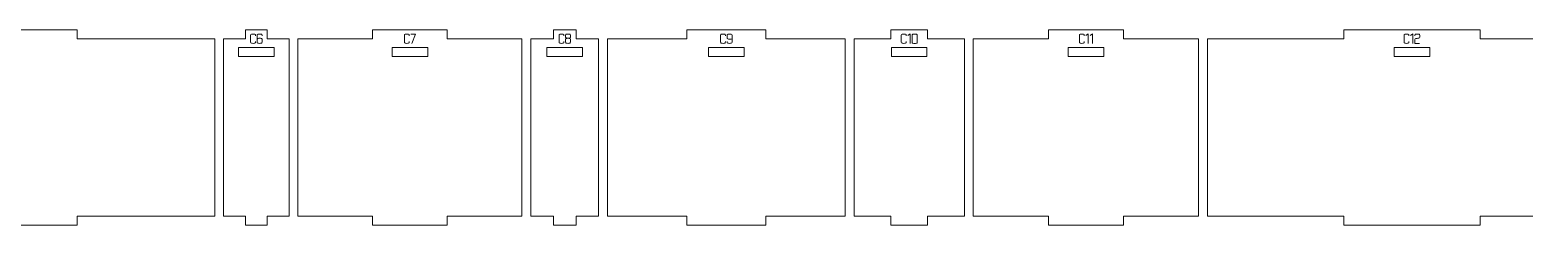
# Model space of a CAD drawing. Header units: centimetres. Extents: x -250 to 250, y -508 to 508.
# Drawn here: x -220.8 to -170.3, y 202.3 to 208.9 of the extents above; entities that cross this region are included whole.
import ezdxf

# ---------------------------------------------------------------- set-up
doc = ezdxf.new("R2010")
doc.units = ezdxf.units.CM
doc.header["$MEASUREMENT"] = 0
doc.layers.add('Capa 1', color=7, linetype='Continuous')

msp = doc.modelspace()

# ---------------------------------------------------------------- linework, layer by layer
at = {"layer": 'Capa 1', "color": 240, "lineweight": 9}
for points, knots in [([(-228.45849, 208.56), (-228.45849, 208.56), (-228.45849, 202.56), (-228.45849, 202.56), (-228.45849, 202.56), (-223.81414, 202.56), (-223.81414, 202.56), (-223.81414, 202.56), (-223.81414, 202.26), (-223.81414, 202.26), (-223.81414, 202.26), (-219.16979, 202.26), (-219.16979, 202.26), (-219.16979, 202.26), (-219.16979, 202.56), (-219.16979, 202.56), (-219.16979, 202.56), (-214.52545, 202.56), (-214.52545, 202.56), (-214.52545, 202.56), (-214.52545, 208.56), (-214.52545, 208.56), (-214.52545, 208.56), (-219.16979, 208.56), (-219.16979, 208.56), (-219.16979, 208.56), (-219.16979, 208.86), (-219.16979, 208.86), (-219.16979, 208.86), (-223.81414, 208.86), (-223.81414, 208.86), (-223.81414, 208.86), (-223.81414, 208.56), (-223.81414, 208.56), (-223.81414, 208.56), (-228.45849, 208.56), (-228.45849, 208.56)], [0, 0, 0, 0, 0.08333333, 0.08333333, 0.08333333, 0.16666667, 0.16666667, 0.16666667, 0.25, 0.25, 0.25, 0.33333333, 0.33333333, 0.33333333, 0.41666667, 0.41666667, 0.41666667, 0.5, 0.5, 0.5, 0.58333333, 0.58333333, 0.58333333, 0.66666667, 0.66666667, 0.66666667, 0.75, 0.75, 0.75, 0.83333333, 0.83333333, 0.83333333, 0.91666667, 0.91666667, 0.91666667, 1, 1, 1, 1]), ([(-214.22545, 208.56), (-214.22545, 208.56), (-214.22545, 202.56), (-214.22545, 202.56), (-214.22545, 202.56), (-213.4896, 202.56), (-213.4896, 202.56), (-213.4896, 202.56), (-213.4896, 202.26), (-213.4896, 202.26), (-213.4896, 202.26), (-212.75375, 202.26), (-212.75375, 202.26), (-212.75375, 202.26), (-212.75375, 202.56), (-212.75375, 202.56), (-212.75375, 202.56), (-212.0179, 202.56), (-212.0179, 202.56), (-212.0179, 202.56), (-212.0179, 208.56), (-212.0179, 208.56), (-212.0179, 208.56), (-212.75375, 208.56), (-212.75375, 208.56), (-212.75375, 208.56), (-212.75375, 208.86), (-212.75375, 208.86), (-212.75375, 208.86), (-213.4896, 208.86), (-213.4896, 208.86), (-213.4896, 208.86), (-213.4896, 208.56), (-213.4896, 208.56), (-213.4896, 208.56), (-214.22545, 208.56), (-214.22545, 208.56)], [0, 0, 0, 0, 0.08333333, 0.08333333, 0.08333333, 0.16666667, 0.16666667, 0.16666667, 0.25, 0.25, 0.25, 0.33333333, 0.33333333, 0.33333333, 0.41666667, 0.41666667, 0.41666667, 0.5, 0.5, 0.5, 0.58333333, 0.58333333, 0.58333333, 0.66666667, 0.66666667, 0.66666667, 0.75, 0.75, 0.75, 0.83333333, 0.83333333, 0.83333333, 0.91666667, 0.91666667, 0.91666667, 1, 1, 1, 1]), ([(-211.7179, 208.56), (-211.7179, 208.56), (-211.7179, 202.56), (-211.7179, 202.56), (-211.7179, 202.56), (-209.19728, 202.56), (-209.19728, 202.56), (-209.19728, 202.56), (-209.19728, 202.26), (-209.19728, 202.26), (-209.19728, 202.26), (-206.67666, 202.26), (-206.67666, 202.26), (-206.67666, 202.26), (-206.67666, 202.56), (-206.67666, 202.56), (-206.67666, 202.56), (-204.15604, 202.56), (-204.15604, 202.56), (-204.15604, 202.56), (-204.15604, 208.56), (-204.15604, 208.56), (-204.15604, 208.56), (-206.67666, 208.56), (-206.67666, 208.56), (-206.67666, 208.56), (-206.67666, 208.86), (-206.67666, 208.86), (-206.67666, 208.86), (-209.19728, 208.86), (-209.19728, 208.86), (-209.19728, 208.86), (-209.19728, 208.56), (-209.19728, 208.56), (-209.19728, 208.56), (-211.7179, 208.56), (-211.7179, 208.56)], [0, 0, 0, 0, 0.08333333, 0.08333333, 0.08333333, 0.16666667, 0.16666667, 0.16666667, 0.25, 0.25, 0.25, 0.33333333, 0.33333333, 0.33333333, 0.41666667, 0.41666667, 0.41666667, 0.5, 0.5, 0.5, 0.58333333, 0.58333333, 0.58333333, 0.66666667, 0.66666667, 0.66666667, 0.75, 0.75, 0.75, 0.83333333, 0.83333333, 0.83333333, 0.91666667, 0.91666667, 0.91666667, 1, 1, 1, 1]), ([(-203.85604, 208.56), (-203.85604, 208.56), (-203.85604, 202.56), (-203.85604, 202.56), (-203.85604, 202.56), (-203.09389, 202.56), (-203.09389, 202.56), (-203.09389, 202.56), (-203.09389, 202.26), (-203.09389, 202.26), (-203.09389, 202.26), (-202.33175, 202.26), (-202.33175, 202.26), (-202.33175, 202.26), (-202.33175, 202.56), (-202.33175, 202.56), (-202.33175, 202.56), (-201.5696, 202.56), (-201.5696, 202.56), (-201.5696, 202.56), (-201.5696, 208.56), (-201.5696, 208.56), (-201.5696, 208.56), (-202.33175, 208.56), (-202.33175, 208.56), (-202.33175, 208.56), (-202.33175, 208.86), (-202.33175, 208.86), (-202.33175, 208.86), (-203.09389, 208.86), (-203.09389, 208.86), (-203.09389, 208.86), (-203.09389, 208.56), (-203.09389, 208.56), (-203.09389, 208.56), (-203.85604, 208.56), (-203.85604, 208.56)], [0, 0, 0, 0, 0.08333333, 0.08333333, 0.08333333, 0.16666667, 0.16666667, 0.16666667, 0.25, 0.25, 0.25, 0.33333333, 0.33333333, 0.33333333, 0.41666667, 0.41666667, 0.41666667, 0.5, 0.5, 0.5, 0.58333333, 0.58333333, 0.58333333, 0.66666667, 0.66666667, 0.66666667, 0.75, 0.75, 0.75, 0.83333333, 0.83333333, 0.83333333, 0.91666667, 0.91666667, 0.91666667, 1, 1, 1, 1]), ([(-201.2696, 208.56), (-201.2696, 208.56), (-201.2696, 202.56), (-201.2696, 202.56), (-201.2696, 202.56), (-198.59678, 202.56), (-198.59678, 202.56), (-198.59678, 202.56), (-198.59678, 202.26), (-198.59678, 202.26), (-198.59678, 202.26), (-195.92396, 202.26), (-195.92396, 202.26), (-195.92396, 202.26), (-195.92396, 202.56), (-195.92396, 202.56), (-195.92396, 202.56), (-193.25114, 202.56), (-193.25114, 202.56), (-193.25114, 202.56), (-193.25114, 208.56), (-193.25114, 208.56), (-193.25114, 208.56), (-195.92396, 208.56), (-195.92396, 208.56), (-195.92396, 208.56), (-195.92396, 208.86), (-195.92396, 208.86), (-195.92396, 208.86), (-198.59678, 208.86), (-198.59678, 208.86), (-198.59678, 208.86), (-198.59678, 208.56), (-198.59678, 208.56), (-198.59678, 208.56), (-201.2696, 208.56), (-201.2696, 208.56)], [0, 0, 0, 0, 0.08333333, 0.08333333, 0.08333333, 0.16666667, 0.16666667, 0.16666667, 0.25, 0.25, 0.25, 0.33333333, 0.33333333, 0.33333333, 0.41666667, 0.41666667, 0.41666667, 0.5, 0.5, 0.5, 0.58333333, 0.58333333, 0.58333333, 0.66666667, 0.66666667, 0.66666667, 0.75, 0.75, 0.75, 0.83333333, 0.83333333, 0.83333333, 0.91666667, 0.91666667, 0.91666667, 1, 1, 1, 1]), ([(-192.95114, 208.56), (-192.95114, 208.56), (-192.95114, 202.56), (-192.95114, 202.56), (-192.95114, 202.56), (-191.70906, 202.56), (-191.70906, 202.56), (-191.70906, 202.56), (-191.70906, 202.26), (-191.70906, 202.26), (-191.70906, 202.26), (-190.46697, 202.26), (-190.46697, 202.26), (-190.46697, 202.26), (-190.46697, 202.56), (-190.46697, 202.56), (-190.46697, 202.56), (-189.22489, 202.56), (-189.22489, 202.56), (-189.22489, 202.56), (-189.22489, 208.56), (-189.22489, 208.56), (-189.22489, 208.56), (-190.46697, 208.56), (-190.46697, 208.56), (-190.46697, 208.56), (-190.46697, 208.86), (-190.46697, 208.86), (-190.46697, 208.86), (-191.70906, 208.86), (-191.70906, 208.86), (-191.70906, 208.86), (-191.70906, 208.56), (-191.70906, 208.56), (-191.70906, 208.56), (-192.95114, 208.56), (-192.95114, 208.56)], [0, 0, 0, 0, 0.08333333, 0.08333333, 0.08333333, 0.16666667, 0.16666667, 0.16666667, 0.25, 0.25, 0.25, 0.33333333, 0.33333333, 0.33333333, 0.41666667, 0.41666667, 0.41666667, 0.5, 0.5, 0.5, 0.58333333, 0.58333333, 0.58333333, 0.66666667, 0.66666667, 0.66666667, 0.75, 0.75, 0.75, 0.83333333, 0.83333333, 0.83333333, 0.91666667, 0.91666667, 0.91666667, 1, 1, 1, 1]), ([(-188.92489, 208.56), (-188.92489, 208.56), (-188.92489, 202.56), (-188.92489, 202.56), (-188.92489, 202.56), (-186.39102, 202.56), (-186.39102, 202.56), (-186.39102, 202.56), (-186.39102, 202.26), (-186.39102, 202.26), (-186.39102, 202.26), (-183.85715, 202.26), (-183.85715, 202.26), (-183.85715, 202.26), (-183.85715, 202.56), (-183.85715, 202.56), (-183.85715, 202.56), (-181.32328, 202.56), (-181.32328, 202.56), (-181.32328, 202.56), (-181.32328, 208.56), (-181.32328, 208.56), (-181.32328, 208.56), (-183.85715, 208.56), (-183.85715, 208.56), (-183.85715, 208.56), (-183.85715, 208.86), (-183.85715, 208.86), (-183.85715, 208.86), (-186.39102, 208.86), (-186.39102, 208.86), (-186.39102, 208.86), (-186.39102, 208.56), (-186.39102, 208.56), (-186.39102, 208.56), (-188.92489, 208.56), (-188.92489, 208.56)], [0, 0, 0, 0, 0.08333333, 0.08333333, 0.08333333, 0.16666667, 0.16666667, 0.16666667, 0.25, 0.25, 0.25, 0.33333333, 0.33333333, 0.33333333, 0.41666667, 0.41666667, 0.41666667, 0.5, 0.5, 0.5, 0.58333333, 0.58333333, 0.58333333, 0.66666667, 0.66666667, 0.66666667, 0.75, 0.75, 0.75, 0.83333333, 0.83333333, 0.83333333, 0.91666667, 0.91666667, 0.91666667, 1, 1, 1, 1]), ([(-181.02328, 208.56), (-181.02328, 208.56), (-181.02328, 202.56), (-181.02328, 202.56), (-181.02328, 202.56), (-176.42182, 202.56), (-176.42182, 202.56), (-176.42182, 202.56), (-176.42182, 202.26), (-176.42182, 202.26), (-176.42182, 202.26), (-171.82036, 202.26), (-171.82036, 202.26), (-171.82036, 202.26), (-171.82036, 202.56), (-171.82036, 202.56), (-171.82036, 202.56), (-167.21891, 202.56), (-167.21891, 202.56), (-167.21891, 202.56), (-167.21891, 208.56), (-167.21891, 208.56), (-167.21891, 208.56), (-171.82036, 208.56), (-171.82036, 208.56), (-171.82036, 208.56), (-171.82036, 208.86), (-171.82036, 208.86), (-171.82036, 208.86), (-176.42182, 208.86), (-176.42182, 208.86), (-176.42182, 208.86), (-176.42182, 208.56), (-176.42182, 208.56), (-176.42182, 208.56), (-181.02328, 208.56), (-181.02328, 208.56)], [0, 0, 0, 0, 0.08333333, 0.08333333, 0.08333333, 0.16666667, 0.16666667, 0.16666667, 0.25, 0.25, 0.25, 0.33333333, 0.33333333, 0.33333333, 0.41666667, 0.41666667, 0.41666667, 0.5, 0.5, 0.5, 0.58333333, 0.58333333, 0.58333333, 0.66666667, 0.66666667, 0.66666667, 0.75, 0.75, 0.75, 0.83333333, 0.83333333, 0.83333333, 0.91666667, 0.91666667, 0.91666667, 1, 1, 1, 1]), ([(-213.72167, 208.26001), (-213.72167, 208.26001), (-212.52167, 208.26001), (-212.52167, 208.26001), (-212.52167, 208.26001), (-212.52167, 207.96001), (-212.52167, 207.96001), (-212.52167, 207.96001), (-213.72167, 207.96001), (-213.72167, 207.96001), (-213.72167, 207.96001), (-213.72167, 208.26001), (-213.72167, 208.26001)], [0, 0, 0, 0, 0.25, 0.25, 0.25, 0.5, 0.5, 0.5, 0.75, 0.75, 0.75, 1, 1, 1, 1]), ([(-208.53697, 208.26001), (-208.53697, 208.26001), (-207.33697, 208.26001), (-207.33697, 208.26001), (-207.33697, 208.26001), (-207.33697, 207.96001), (-207.33697, 207.96001), (-207.33697, 207.96001), (-208.53697, 207.96001), (-208.53697, 207.96001), (-208.53697, 207.96001), (-208.53697, 208.26001), (-208.53697, 208.26001)], [0, 0, 0, 0, 0.25, 0.25, 0.25, 0.5, 0.5, 0.5, 0.75, 0.75, 0.75, 1, 1, 1, 1]), ([(-203.31282, 208.26001), (-203.31282, 208.26001), (-202.11282, 208.26001), (-202.11282, 208.26001), (-202.11282, 208.26001), (-202.11282, 207.96001), (-202.11282, 207.96001), (-202.11282, 207.96001), (-203.31282, 207.96001), (-203.31282, 207.96001), (-203.31282, 207.96001), (-203.31282, 208.26001), (-203.31282, 208.26001)], [0, 0, 0, 0, 0.25, 0.25, 0.25, 0.5, 0.5, 0.5, 0.75, 0.75, 0.75, 1, 1, 1, 1]), ([(-197.86037, 208.26001), (-197.86037, 208.26001), (-196.66037, 208.26001), (-196.66037, 208.26001), (-196.66037, 208.26001), (-196.66037, 207.96001), (-196.66037, 207.96001), (-196.66037, 207.96001), (-197.86037, 207.96001), (-197.86037, 207.96001), (-197.86037, 207.96001), (-197.86037, 208.26001), (-197.86037, 208.26001)], [0, 0, 0, 0, 0.25, 0.25, 0.25, 0.5, 0.5, 0.5, 0.75, 0.75, 0.75, 1, 1, 1, 1]), ([(-191.68801, 208.26001), (-191.68801, 208.26001), (-190.48801, 208.26001), (-190.48801, 208.26001), (-190.48801, 208.26001), (-190.48801, 207.96001), (-190.48801, 207.96001), (-190.48801, 207.96001), (-191.68801, 207.96001), (-191.68801, 207.96001), (-191.68801, 207.96001), (-191.68801, 208.26001), (-191.68801, 208.26001)], [0, 0, 0, 0, 0.25, 0.25, 0.25, 0.5, 0.5, 0.5, 0.75, 0.75, 0.75, 1, 1, 1, 1]), ([(-185.72408, 208.26001), (-185.72408, 208.26001), (-184.52408, 208.26001), (-184.52408, 208.26001), (-184.52408, 208.26001), (-184.52408, 207.96001), (-184.52408, 207.96001), (-184.52408, 207.96001), (-185.72408, 207.96001), (-185.72408, 207.96001), (-185.72408, 207.96001), (-185.72408, 208.26001), (-185.72408, 208.26001)], [0, 0, 0, 0, 0.25, 0.25, 0.25, 0.5, 0.5, 0.5, 0.75, 0.75, 0.75, 1, 1, 1, 1]), ([(-174.72109, 208.26001), (-174.72109, 208.26001), (-173.52109, 208.26001), (-173.52109, 208.26001), (-173.52109, 208.26001), (-173.52109, 207.96001), (-173.52109, 207.96001), (-173.52109, 207.96001), (-174.72109, 207.96001), (-174.72109, 207.96001), (-174.72109, 207.96001), (-174.72109, 208.26001), (-174.72109, 208.26001)], [0, 0, 0, 0, 0.25, 0.25, 0.25, 0.5, 0.5, 0.5, 0.75, 0.75, 0.75, 1, 1, 1, 1])]:
    msp.add_open_spline(points, degree=3, knots=knots, dxfattribs=at)
at = {"layer": 'Capa 1', "color": 114, "lineweight": 9}
for points, knots in [([(-213.14896, 208.46058), (-213.14896, 208.46058), (-213.14896, 208.43811), (-213.14896, 208.43811), (-213.14896, 208.42833), (-213.15691, 208.41992), (-213.17281, 208.41289), (-213.1881, 208.40616), (-213.20766, 208.4028), (-213.23151, 208.4028), (-213.25536, 208.4028), (-213.27508, 208.40616), (-213.29067, 208.41289), (-213.30626, 208.41962), (-213.31406, 208.42802), (-213.31406, 208.43811), (-213.31406, 208.43811), (-213.31406, 208.68393), (-213.31406, 208.68393), (-213.31406, 208.69371), (-213.30626, 208.70197), (-213.29067, 208.70869), (-213.27447, 208.71572), (-213.25475, 208.71924), (-213.23151, 208.71924), (-213.20858, 208.71924), (-213.18901, 208.71572), (-213.17281, 208.70869), (-213.15691, 208.70166), (-213.14896, 208.69341), (-213.14896, 208.68393), (-213.14896, 208.68393), (-213.14896, 208.66146), (-213.14896, 208.66146), (-213.14896, 208.66146), (-213.14896, 208.68393), (-213.14896, 208.68393), (-213.14896, 208.69341), (-213.15691, 208.70166), (-213.17281, 208.70869), (-213.18901, 208.71572), (-213.20858, 208.71924), (-213.23151, 208.71924), (-213.25475, 208.71924), (-213.27447, 208.71572), (-213.29067, 208.70869), (-213.30626, 208.70197), (-213.31406, 208.69371), (-213.31406, 208.68393), (-213.31406, 208.68393), (-213.31406, 208.43811), (-213.31406, 208.43811), (-213.31406, 208.42802), (-213.30626, 208.41962), (-213.29067, 208.41289), (-213.27508, 208.40616), (-213.25536, 208.4028), (-213.23151, 208.4028), (-213.20766, 208.4028), (-213.1881, 208.40616), (-213.17281, 208.41289), (-213.15691, 208.41992), (-213.14896, 208.42833), (-213.14896, 208.43811), (-213.14896, 208.43811), (-213.14896, 208.46058), (-213.14896, 208.46058)], [0, 0, 0, 0, 0.04545455, 0.04545455, 0.04545455, 0.09090909, 0.09090909, 0.09090909, 0.13636364, 0.13636364, 0.13636364, 0.18181818, 0.18181818, 0.18181818, 0.22727273, 0.22727273, 0.22727273, 0.27272727, 0.27272727, 0.27272727, 0.31818182, 0.31818182, 0.31818182, 0.36363636, 0.36363636, 0.36363636, 0.40909091, 0.40909091, 0.40909091, 0.45454545, 0.45454545, 0.45454545, 0.5, 0.5, 0.5, 0.54545455, 0.54545455, 0.54545455, 0.59090909, 0.59090909, 0.59090909, 0.63636364, 0.63636364, 0.63636364, 0.68181818, 0.68181818, 0.68181818, 0.72727273, 0.72727273, 0.72727273, 0.77272727, 0.77272727, 0.77272727, 0.81818182, 0.81818182, 0.81818182, 0.86363636, 0.86363636, 0.86363636, 0.90909091, 0.90909091, 0.90909091, 0.95454545, 0.95454545, 0.95454545, 1, 1, 1, 1]), ([(-213.01184, 208.4028), (-213.03538, 208.4028), (-213.05503, 208.40624), (-213.07077, 208.41312), (-213.08652, 208.42), (-213.09439, 208.42833), (-213.09439, 208.43811), (-213.09439, 208.43811), (-213.09439, 208.54497), (-213.09439, 208.54497), (-213.09439, 208.54497), (-213.09439, 208.68393), (-213.09439, 208.68393), (-213.09439, 208.69371), (-213.08652, 208.70204), (-213.07077, 208.70892), (-213.05503, 208.7158), (-213.03538, 208.71924), (-213.01184, 208.71924), (-212.9883, 208.71924), (-212.96865, 208.7158), (-212.95291, 208.70892), (-212.93716, 208.70204), (-212.92929, 208.69371), (-212.92929, 208.68393), (-212.92929, 208.68393), (-212.92929, 208.65825), (-212.92929, 208.65825), (-212.92929, 208.65825), (-212.92929, 208.68393), (-212.92929, 208.68393), (-212.92929, 208.69371), (-212.93716, 208.70204), (-212.95291, 208.70892), (-212.96865, 208.7158), (-212.9883, 208.71924), (-213.01184, 208.71924), (-213.03538, 208.71924), (-213.05503, 208.7158), (-213.07077, 208.70892), (-213.08652, 208.70204), (-213.09439, 208.69371), (-213.09439, 208.68393), (-213.09439, 208.68393), (-213.09439, 208.54497), (-213.09439, 208.54497), (-213.09439, 208.55414), (-213.08484, 208.56232), (-213.06573, 208.5695), (-213.04662, 208.57669), (-213.02866, 208.58028), (-213.01184, 208.58028), (-212.9883, 208.58028), (-212.96865, 208.57684), (-212.95291, 208.56996), (-212.93716, 208.56308), (-212.92929, 208.55475), (-212.92929, 208.54497), (-212.92929, 208.54497), (-212.92929, 208.43811), (-212.92929, 208.43811), (-212.92929, 208.42833), (-212.93716, 208.42), (-212.95291, 208.41312), (-212.96865, 208.40624), (-212.9883, 208.4028), (-213.01184, 208.4028)], [0, 0, 0, 0, 0.04545455, 0.04545455, 0.04545455, 0.09090909, 0.09090909, 0.09090909, 0.13636364, 0.13636364, 0.13636364, 0.18181818, 0.18181818, 0.18181818, 0.22727273, 0.22727273, 0.22727273, 0.27272727, 0.27272727, 0.27272727, 0.31818182, 0.31818182, 0.31818182, 0.36363636, 0.36363636, 0.36363636, 0.40909091, 0.40909091, 0.40909091, 0.45454545, 0.45454545, 0.45454545, 0.5, 0.5, 0.5, 0.54545455, 0.54545455, 0.54545455, 0.59090909, 0.59090909, 0.59090909, 0.63636364, 0.63636364, 0.63636364, 0.68181818, 0.68181818, 0.68181818, 0.72727273, 0.72727273, 0.72727273, 0.77272727, 0.77272727, 0.77272727, 0.81818182, 0.81818182, 0.81818182, 0.86363636, 0.86363636, 0.86363636, 0.90909091, 0.90909091, 0.90909091, 0.95454545, 0.95454545, 0.95454545, 1, 1, 1, 1]), ([(-213.09439, 208.43811), (-213.09439, 208.42833), (-213.08652, 208.42), (-213.07077, 208.41312), (-213.05503, 208.40624), (-213.03538, 208.4028), (-213.01184, 208.4028), (-212.9883, 208.4028), (-212.96865, 208.40624), (-212.95291, 208.41312), (-212.93716, 208.42), (-212.92929, 208.42833), (-212.92929, 208.43811), (-212.92929, 208.43811), (-212.92929, 208.54497), (-212.92929, 208.54497), (-212.92929, 208.55475), (-212.93716, 208.56308), (-212.95291, 208.56996), (-212.96865, 208.57684), (-212.9883, 208.58028), (-213.01184, 208.58028), (-213.02866, 208.58028), (-213.04662, 208.57669), (-213.06573, 208.5695), (-213.08484, 208.56232), (-213.09439, 208.55414), (-213.09439, 208.54497), (-213.09439, 208.54497), (-213.09439, 208.43811), (-213.09439, 208.43811)], [0, 0, 0, 0, 0.1, 0.1, 0.1, 0.2, 0.2, 0.2, 0.3, 0.3, 0.3, 0.4, 0.4, 0.4, 0.5, 0.5, 0.5, 0.6, 0.6, 0.6, 0.7, 0.7, 0.7, 0.8, 0.8, 0.8, 0.9, 0.9, 0.9, 1, 1, 1, 1]), ([(-207.96151, 208.46058), (-207.96151, 208.46058), (-207.96151, 208.43811), (-207.96151, 208.43811), (-207.96151, 208.42833), (-207.96946, 208.41992), (-207.98536, 208.41289), (-208.00065, 208.40616), (-208.02021, 208.4028), (-208.04406, 208.4028), (-208.06791, 208.4028), (-208.08763, 208.40616), (-208.10322, 208.41289), (-208.11881, 208.41962), (-208.12661, 208.42802), (-208.12661, 208.43811), (-208.12661, 208.43811), (-208.12661, 208.68393), (-208.12661, 208.68393), (-208.12661, 208.69371), (-208.11881, 208.70197), (-208.10322, 208.70869), (-208.08702, 208.71572), (-208.0673, 208.71924), (-208.04406, 208.71924), (-208.02113, 208.71924), (-208.00156, 208.71572), (-207.98536, 208.70869), (-207.96946, 208.70166), (-207.96151, 208.69341), (-207.96151, 208.68393), (-207.96151, 208.68393), (-207.96151, 208.66146), (-207.96151, 208.66146), (-207.96151, 208.66146), (-207.96151, 208.68393), (-207.96151, 208.68393), (-207.96151, 208.69341), (-207.96946, 208.70166), (-207.98536, 208.70869), (-208.00156, 208.71572), (-208.02113, 208.71924), (-208.04406, 208.71924), (-208.0673, 208.71924), (-208.08702, 208.71572), (-208.10322, 208.70869), (-208.11881, 208.70197), (-208.12661, 208.69371), (-208.12661, 208.68393), (-208.12661, 208.68393), (-208.12661, 208.43811), (-208.12661, 208.43811), (-208.12661, 208.42802), (-208.11881, 208.41962), (-208.10322, 208.41289), (-208.08763, 208.40616), (-208.06791, 208.4028), (-208.04406, 208.4028), (-208.02021, 208.4028), (-208.00065, 208.40616), (-207.98536, 208.41289), (-207.96946, 208.41992), (-207.96151, 208.42833), (-207.96151, 208.43811), (-207.96151, 208.43811), (-207.96151, 208.46058), (-207.96151, 208.46058)], [0, 0, 0, 0, 0.04545455, 0.04545455, 0.04545455, 0.09090909, 0.09090909, 0.09090909, 0.13636364, 0.13636364, 0.13636364, 0.18181818, 0.18181818, 0.18181818, 0.22727273, 0.22727273, 0.22727273, 0.27272727, 0.27272727, 0.27272727, 0.31818182, 0.31818182, 0.31818182, 0.36363636, 0.36363636, 0.36363636, 0.40909091, 0.40909091, 0.40909091, 0.45454545, 0.45454545, 0.45454545, 0.5, 0.5, 0.5, 0.54545455, 0.54545455, 0.54545455, 0.59090909, 0.59090909, 0.59090909, 0.63636364, 0.63636364, 0.63636364, 0.68181818, 0.68181818, 0.68181818, 0.72727273, 0.72727273, 0.72727273, 0.77272727, 0.77272727, 0.77272727, 0.81818182, 0.81818182, 0.81818182, 0.86363636, 0.86363636, 0.86363636, 0.90909091, 0.90909091, 0.90909091, 0.95454545, 0.95454545, 0.95454545, 1, 1, 1, 1]), ([(-207.86842, 208.4028), (-207.86842, 208.4028), (-207.74734, 208.71924), (-207.74734, 208.71924), (-207.74734, 208.71924), (-207.90694, 208.71924), (-207.90694, 208.71924), (-207.90694, 208.71924), (-207.74734, 208.71924), (-207.74734, 208.71924), (-207.74734, 208.71924), (-207.86842, 208.4028), (-207.86842, 208.4028)], [0, 0, 0, 0, 0.25, 0.25, 0.25, 0.5, 0.5, 0.5, 0.75, 0.75, 0.75, 1, 1, 1, 1]), ([(-202.74011, 208.46058), (-202.74011, 208.46058), (-202.74011, 208.43811), (-202.74011, 208.43811), (-202.74011, 208.42833), (-202.74806, 208.41992), (-202.76396, 208.41289), (-202.77925, 208.40616), (-202.79881, 208.4028), (-202.82266, 208.4028), (-202.84651, 208.4028), (-202.86623, 208.40616), (-202.88182, 208.41289), (-202.89741, 208.41962), (-202.90521, 208.42802), (-202.90521, 208.43811), (-202.90521, 208.43811), (-202.90521, 208.68393), (-202.90521, 208.68393), (-202.90521, 208.69371), (-202.89741, 208.70197), (-202.88182, 208.70869), (-202.86562, 208.71572), (-202.8459, 208.71924), (-202.82266, 208.71924), (-202.79973, 208.71924), (-202.78016, 208.71572), (-202.76396, 208.70869), (-202.74806, 208.70166), (-202.74011, 208.69341), (-202.74011, 208.68393), (-202.74011, 208.68393), (-202.74011, 208.66146), (-202.74011, 208.66146), (-202.74011, 208.66146), (-202.74011, 208.68393), (-202.74011, 208.68393), (-202.74011, 208.69341), (-202.74806, 208.70166), (-202.76396, 208.70869), (-202.78016, 208.71572), (-202.79973, 208.71924), (-202.82266, 208.71924), (-202.8459, 208.71924), (-202.86562, 208.71572), (-202.88182, 208.70869), (-202.89741, 208.70197), (-202.90521, 208.69371), (-202.90521, 208.68393), (-202.90521, 208.68393), (-202.90521, 208.43811), (-202.90521, 208.43811), (-202.90521, 208.42802), (-202.89741, 208.41962), (-202.88182, 208.41289), (-202.86623, 208.40616), (-202.84651, 208.4028), (-202.82266, 208.4028), (-202.79881, 208.4028), (-202.77925, 208.40616), (-202.76396, 208.41289), (-202.74806, 208.41992), (-202.74011, 208.42833), (-202.74011, 208.43811), (-202.74011, 208.43811), (-202.74011, 208.46058), (-202.74011, 208.46058)], [0, 0, 0, 0, 0.04545455, 0.04545455, 0.04545455, 0.09090909, 0.09090909, 0.09090909, 0.13636364, 0.13636364, 0.13636364, 0.18181818, 0.18181818, 0.18181818, 0.22727273, 0.22727273, 0.22727273, 0.27272727, 0.27272727, 0.27272727, 0.31818182, 0.31818182, 0.31818182, 0.36363636, 0.36363636, 0.36363636, 0.40909091, 0.40909091, 0.40909091, 0.45454545, 0.45454545, 0.45454545, 0.5, 0.5, 0.5, 0.54545455, 0.54545455, 0.54545455, 0.59090909, 0.59090909, 0.59090909, 0.63636364, 0.63636364, 0.63636364, 0.68181818, 0.68181818, 0.68181818, 0.72727273, 0.72727273, 0.72727273, 0.77272727, 0.77272727, 0.77272727, 0.81818182, 0.81818182, 0.81818182, 0.86363636, 0.86363636, 0.86363636, 0.90909091, 0.90909091, 0.90909091, 0.95454545, 0.95454545, 0.95454545, 1, 1, 1, 1]), ([(-202.68554, 208.60963), (-202.68554, 208.60168), (-202.67988, 208.5945), (-202.66857, 208.58808), (-202.65726, 208.58166), (-202.6354, 208.57738), (-202.60299, 208.57524), (-202.57058, 208.57738), (-202.54872, 208.58166), (-202.53741, 208.58808), (-202.5261, 208.5945), (-202.52044, 208.60168), (-202.52044, 208.60963), (-202.52044, 208.60963), (-202.52044, 208.68393), (-202.52044, 208.68393), (-202.52044, 208.69371), (-202.52831, 208.70204), (-202.54406, 208.70892), (-202.5598, 208.7158), (-202.57945, 208.71924), (-202.60299, 208.71924), (-202.62653, 208.71924), (-202.64618, 208.7158), (-202.66192, 208.70892), (-202.67767, 208.70204), (-202.68554, 208.69371), (-202.68554, 208.68393), (-202.68554, 208.68393), (-202.68554, 208.60963), (-202.68554, 208.60963)], [0, 0, 0, 0, 0.1, 0.1, 0.1, 0.2, 0.2, 0.2, 0.3, 0.3, 0.3, 0.4, 0.4, 0.4, 0.5, 0.5, 0.5, 0.6, 0.6, 0.6, 0.7, 0.7, 0.7, 0.8, 0.8, 0.8, 0.9, 0.9, 0.9, 1, 1, 1, 1]), ([(-202.60299, 208.4028), (-202.62653, 208.4028), (-202.64618, 208.40624), (-202.66192, 208.41312), (-202.67767, 208.42), (-202.68554, 208.42833), (-202.68554, 208.43811), (-202.68554, 208.43811), (-202.68554, 208.5413), (-202.68554, 208.5413), (-202.68554, 208.54956), (-202.67988, 208.55674), (-202.66857, 208.56285), (-202.65726, 208.56897), (-202.6354, 208.5731), (-202.60299, 208.57524), (-202.6354, 208.57738), (-202.65726, 208.58166), (-202.66857, 208.58808), (-202.67988, 208.5945), (-202.68554, 208.60168), (-202.68554, 208.60963), (-202.68554, 208.60963), (-202.68554, 208.68393), (-202.68554, 208.68393), (-202.68554, 208.69371), (-202.67767, 208.70204), (-202.66192, 208.70892), (-202.64618, 208.7158), (-202.62653, 208.71924), (-202.60299, 208.71924), (-202.57945, 208.71924), (-202.5598, 208.7158), (-202.54406, 208.70892), (-202.52831, 208.70204), (-202.52044, 208.69371), (-202.52044, 208.68393), (-202.52044, 208.68393), (-202.52044, 208.60963), (-202.52044, 208.60963), (-202.52044, 208.60168), (-202.5261, 208.5945), (-202.53741, 208.58808), (-202.54872, 208.58166), (-202.57058, 208.57738), (-202.60299, 208.57524), (-202.57058, 208.5731), (-202.54872, 208.56897), (-202.53741, 208.56285), (-202.5261, 208.55674), (-202.52044, 208.54956), (-202.52044, 208.5413), (-202.52044, 208.5413), (-202.52044, 208.43811), (-202.52044, 208.43811), (-202.52044, 208.42833), (-202.52831, 208.42), (-202.54406, 208.41312), (-202.5598, 208.40624), (-202.57945, 208.4028), (-202.60299, 208.4028)], [0, 0, 0, 0, 0.05, 0.05, 0.05, 0.1, 0.1, 0.1, 0.15, 0.15, 0.15, 0.2, 0.2, 0.2, 0.25, 0.25, 0.25, 0.3, 0.3, 0.3, 0.35, 0.35, 0.35, 0.4, 0.4, 0.4, 0.45, 0.45, 0.45, 0.5, 0.5, 0.5, 0.55, 0.55, 0.55, 0.6, 0.6, 0.6, 0.65, 0.65, 0.65, 0.7, 0.7, 0.7, 0.75, 0.75, 0.75, 0.8, 0.8, 0.8, 0.85, 0.85, 0.85, 0.9, 0.9, 0.9, 0.95, 0.95, 0.95, 1, 1, 1, 1]), ([(-202.68554, 208.43811), (-202.68554, 208.42833), (-202.67767, 208.42), (-202.66192, 208.41312), (-202.64618, 208.40624), (-202.62653, 208.4028), (-202.60299, 208.4028), (-202.57945, 208.4028), (-202.5598, 208.40624), (-202.54406, 208.41312), (-202.52831, 208.42), (-202.52044, 208.42833), (-202.52044, 208.43811), (-202.52044, 208.43811), (-202.52044, 208.5413), (-202.52044, 208.5413), (-202.52044, 208.54956), (-202.5261, 208.55674), (-202.53741, 208.56285), (-202.54872, 208.56897), (-202.57058, 208.5731), (-202.60299, 208.57524), (-202.6354, 208.5731), (-202.65726, 208.56897), (-202.66857, 208.56285), (-202.67988, 208.55674), (-202.68554, 208.54956), (-202.68554, 208.5413), (-202.68554, 208.5413), (-202.68554, 208.43811), (-202.68554, 208.43811)], [0, 0, 0, 0, 0.1, 0.1, 0.1, 0.2, 0.2, 0.2, 0.3, 0.3, 0.3, 0.4, 0.4, 0.4, 0.5, 0.5, 0.5, 0.6, 0.6, 0.6, 0.7, 0.7, 0.7, 0.8, 0.8, 0.8, 0.9, 0.9, 0.9, 1, 1, 1, 1]), ([(-197.28766, 208.46058), (-197.28766, 208.46058), (-197.28766, 208.43811), (-197.28766, 208.43811), (-197.28766, 208.42833), (-197.29561, 208.41992), (-197.31151, 208.41289), (-197.3268, 208.40616), (-197.34636, 208.4028), (-197.37021, 208.4028), (-197.39406, 208.4028), (-197.41378, 208.40616), (-197.42937, 208.41289), (-197.44496, 208.41962), (-197.45276, 208.42802), (-197.45276, 208.43811), (-197.45276, 208.43811), (-197.45276, 208.68393), (-197.45276, 208.68393), (-197.45276, 208.69371), (-197.44496, 208.70197), (-197.42937, 208.70869), (-197.41317, 208.71572), (-197.39345, 208.71924), (-197.37021, 208.71924), (-197.34728, 208.71924), (-197.32771, 208.71572), (-197.31151, 208.70869), (-197.29561, 208.70166), (-197.28766, 208.69341), (-197.28766, 208.68393), (-197.28766, 208.68393), (-197.28766, 208.66146), (-197.28766, 208.66146), (-197.28766, 208.66146), (-197.28766, 208.68393), (-197.28766, 208.68393), (-197.28766, 208.69341), (-197.29561, 208.70166), (-197.31151, 208.70869), (-197.32771, 208.71572), (-197.34728, 208.71924), (-197.37021, 208.71924), (-197.39345, 208.71924), (-197.41317, 208.71572), (-197.42937, 208.70869), (-197.44496, 208.70197), (-197.45276, 208.69371), (-197.45276, 208.68393), (-197.45276, 208.68393), (-197.45276, 208.43811), (-197.45276, 208.43811), (-197.45276, 208.42802), (-197.44496, 208.41962), (-197.42937, 208.41289), (-197.41378, 208.40616), (-197.39406, 208.4028), (-197.37021, 208.4028), (-197.34636, 208.4028), (-197.3268, 208.40616), (-197.31151, 208.41289), (-197.29561, 208.41992), (-197.28766, 208.42833), (-197.28766, 208.43811), (-197.28766, 208.43811), (-197.28766, 208.46058), (-197.28766, 208.46058)], [0, 0, 0, 0, 0.04545455, 0.04545455, 0.04545455, 0.09090909, 0.09090909, 0.09090909, 0.13636364, 0.13636364, 0.13636364, 0.18181818, 0.18181818, 0.18181818, 0.22727273, 0.22727273, 0.22727273, 0.27272727, 0.27272727, 0.27272727, 0.31818182, 0.31818182, 0.31818182, 0.36363636, 0.36363636, 0.36363636, 0.40909091, 0.40909091, 0.40909091, 0.45454545, 0.45454545, 0.45454545, 0.5, 0.5, 0.5, 0.54545455, 0.54545455, 0.54545455, 0.59090909, 0.59090909, 0.59090909, 0.63636364, 0.63636364, 0.63636364, 0.68181818, 0.68181818, 0.68181818, 0.72727273, 0.72727273, 0.72727273, 0.77272727, 0.77272727, 0.77272727, 0.81818182, 0.81818182, 0.81818182, 0.86363636, 0.86363636, 0.86363636, 0.90909091, 0.90909091, 0.90909091, 0.95454545, 0.95454545, 0.95454545, 1, 1, 1, 1]), ([(-197.23309, 208.57661), (-197.23309, 208.56683), (-197.22522, 208.5585), (-197.20947, 208.55162), (-197.19373, 208.54474), (-197.17408, 208.5413), (-197.15054, 208.5413), (-197.1273, 208.54069), (-197.10774, 208.54352), (-197.09184, 208.54978), (-197.07594, 208.55605), (-197.06799, 208.565), (-197.06799, 208.57661), (-197.06799, 208.57661), (-197.06799, 208.68393), (-197.06799, 208.68393), (-197.06799, 208.69371), (-197.07586, 208.70204), (-197.09161, 208.70892), (-197.10735, 208.7158), (-197.127, 208.71924), (-197.15054, 208.71924), (-197.17408, 208.71924), (-197.19373, 208.7158), (-197.20947, 208.70892), (-197.22522, 208.70204), (-197.23309, 208.69371), (-197.23309, 208.68393), (-197.23309, 208.68393), (-197.23309, 208.57661), (-197.23309, 208.57661)], [0, 0, 0, 0, 0.1, 0.1, 0.1, 0.2, 0.2, 0.2, 0.3, 0.3, 0.3, 0.4, 0.4, 0.4, 0.5, 0.5, 0.5, 0.6, 0.6, 0.6, 0.7, 0.7, 0.7, 0.8, 0.8, 0.8, 0.9, 0.9, 0.9, 1, 1, 1, 1]), ([(-197.15054, 208.4028), (-197.17408, 208.4028), (-197.19373, 208.40624), (-197.20947, 208.41312), (-197.22522, 208.42), (-197.23309, 208.42833), (-197.23309, 208.43811), (-197.23309, 208.43811), (-197.23309, 208.46334), (-197.23309, 208.46334), (-197.23309, 208.46334), (-197.23309, 208.43811), (-197.23309, 208.43811), (-197.23309, 208.42833), (-197.22522, 208.42), (-197.20947, 208.41312), (-197.19373, 208.40624), (-197.17408, 208.4028), (-197.15054, 208.4028), (-197.127, 208.4028), (-197.10735, 208.40624), (-197.09161, 208.41312), (-197.07586, 208.42), (-197.06799, 208.42833), (-197.06799, 208.43811), (-197.06799, 208.43811), (-197.06799, 208.57661), (-197.06799, 208.57661), (-197.06799, 208.565), (-197.07594, 208.55605), (-197.09184, 208.54978), (-197.10774, 208.54352), (-197.1273, 208.54069), (-197.15054, 208.5413), (-197.17408, 208.5413), (-197.19373, 208.54474), (-197.20947, 208.55162), (-197.22522, 208.5585), (-197.23309, 208.56683), (-197.23309, 208.57661), (-197.23309, 208.57661), (-197.23309, 208.68393), (-197.23309, 208.68393), (-197.23309, 208.69371), (-197.22522, 208.70204), (-197.20947, 208.70892), (-197.19373, 208.7158), (-197.17408, 208.71924), (-197.15054, 208.71924), (-197.127, 208.71924), (-197.10735, 208.7158), (-197.09161, 208.70892), (-197.07586, 208.70204), (-197.06799, 208.69371), (-197.06799, 208.68393), (-197.06799, 208.68393), (-197.06799, 208.57661), (-197.06799, 208.57661), (-197.06799, 208.57661), (-197.06799, 208.43811), (-197.06799, 208.43811), (-197.06799, 208.42833), (-197.07586, 208.42), (-197.09161, 208.41312), (-197.10735, 208.40624), (-197.127, 208.4028), (-197.15054, 208.4028)], [0, 0, 0, 0, 0.04545455, 0.04545455, 0.04545455, 0.09090909, 0.09090909, 0.09090909, 0.13636364, 0.13636364, 0.13636364, 0.18181818, 0.18181818, 0.18181818, 0.22727273, 0.22727273, 0.22727273, 0.27272727, 0.27272727, 0.27272727, 0.31818182, 0.31818182, 0.31818182, 0.36363636, 0.36363636, 0.36363636, 0.40909091, 0.40909091, 0.40909091, 0.45454545, 0.45454545, 0.45454545, 0.5, 0.5, 0.5, 0.54545455, 0.54545455, 0.54545455, 0.59090909, 0.59090909, 0.59090909, 0.63636364, 0.63636364, 0.63636364, 0.68181818, 0.68181818, 0.68181818, 0.72727273, 0.72727273, 0.72727273, 0.77272727, 0.77272727, 0.77272727, 0.81818182, 0.81818182, 0.81818182, 0.86363636, 0.86363636, 0.86363636, 0.90909091, 0.90909091, 0.90909091, 0.95454545, 0.95454545, 0.95454545, 1, 1, 1, 1]), ([(-191.18868, 208.46058), (-191.18868, 208.46058), (-191.18868, 208.43811), (-191.18868, 208.43811), (-191.18868, 208.42833), (-191.19663, 208.41992), (-191.21253, 208.41289), (-191.22782, 208.40616), (-191.24738, 208.4028), (-191.27123, 208.4028), (-191.29508, 208.4028), (-191.3148, 208.40616), (-191.33039, 208.41289), (-191.34598, 208.41962), (-191.35378, 208.42802), (-191.35378, 208.43811), (-191.35378, 208.43811), (-191.35378, 208.68393), (-191.35378, 208.68393), (-191.35378, 208.69371), (-191.34598, 208.70197), (-191.33039, 208.70869), (-191.31419, 208.71572), (-191.29447, 208.71924), (-191.27123, 208.71924), (-191.2483, 208.71924), (-191.22873, 208.71572), (-191.21253, 208.70869), (-191.19663, 208.70166), (-191.18868, 208.69341), (-191.18868, 208.68393), (-191.18868, 208.68393), (-191.18868, 208.66146), (-191.18868, 208.66146), (-191.18868, 208.66146), (-191.18868, 208.68393), (-191.18868, 208.68393), (-191.18868, 208.69341), (-191.19663, 208.70166), (-191.21253, 208.70869), (-191.22873, 208.71572), (-191.2483, 208.71924), (-191.27123, 208.71924), (-191.29447, 208.71924), (-191.31419, 208.71572), (-191.33039, 208.70869), (-191.34598, 208.70197), (-191.35378, 208.69371), (-191.35378, 208.68393), (-191.35378, 208.68393), (-191.35378, 208.43811), (-191.35378, 208.43811), (-191.35378, 208.42802), (-191.34598, 208.41962), (-191.33039, 208.41289), (-191.3148, 208.40616), (-191.29508, 208.4028), (-191.27123, 208.4028), (-191.24738, 208.4028), (-191.22782, 208.40616), (-191.21253, 208.41289), (-191.19663, 208.41992), (-191.18868, 208.42833), (-191.18868, 208.43811), (-191.18868, 208.43811), (-191.18868, 208.46058), (-191.18868, 208.46058)], [0, 0, 0, 0, 0.04545455, 0.04545455, 0.04545455, 0.09090909, 0.09090909, 0.09090909, 0.13636364, 0.13636364, 0.13636364, 0.18181818, 0.18181818, 0.18181818, 0.22727273, 0.22727273, 0.22727273, 0.27272727, 0.27272727, 0.27272727, 0.31818182, 0.31818182, 0.31818182, 0.36363636, 0.36363636, 0.36363636, 0.40909091, 0.40909091, 0.40909091, 0.45454545, 0.45454545, 0.45454545, 0.5, 0.5, 0.5, 0.54545455, 0.54545455, 0.54545455, 0.59090909, 0.59090909, 0.59090909, 0.63636364, 0.63636364, 0.63636364, 0.68181818, 0.68181818, 0.68181818, 0.72727273, 0.72727273, 0.72727273, 0.77272727, 0.77272727, 0.77272727, 0.81818182, 0.81818182, 0.81818182, 0.86363636, 0.86363636, 0.86363636, 0.90909091, 0.90909091, 0.90909091, 0.95454545, 0.95454545, 0.95454545, 1, 1, 1, 1]), ([(-191.05798, 208.7197), (-191.05798, 208.7197), (-191.13411, 208.66696), (-191.13411, 208.66696), (-191.13411, 208.66696), (-191.05798, 208.7197), (-191.05798, 208.7197), (-191.05798, 208.7197), (-191.05798, 208.4028), (-191.05798, 208.4028), (-191.05798, 208.4028), (-191.05798, 208.7197), (-191.05798, 208.7197)], [0, 0, 0, 0, 0.25, 0.25, 0.25, 0.5, 0.5, 0.5, 0.75, 0.75, 0.75, 1, 1, 1, 1]), ([(-190.98735, 208.42665), (-190.98735, 208.41686), (-190.97948, 208.41044), (-190.96373, 208.40739), (-190.94799, 208.40433), (-190.92834, 208.4028), (-190.9048, 208.4028), (-190.88126, 208.4028), (-190.86161, 208.40433), (-190.84587, 208.40739), (-190.83012, 208.41044), (-190.82225, 208.41686), (-190.82225, 208.42665), (-190.82225, 208.42665), (-190.82225, 208.69493), (-190.82225, 208.69493), (-190.82225, 208.70472), (-190.83012, 208.71122), (-190.84587, 208.71443), (-190.86161, 208.71764), (-190.88126, 208.71924), (-190.9048, 208.71924), (-190.92834, 208.71924), (-190.94799, 208.71764), (-190.96373, 208.71443), (-190.97948, 208.71122), (-190.98735, 208.70472), (-190.98735, 208.69493), (-190.98735, 208.69493), (-190.98735, 208.42665), (-190.98735, 208.42665)], [0, 0, 0, 0, 0.1, 0.1, 0.1, 0.2, 0.2, 0.2, 0.3, 0.3, 0.3, 0.4, 0.4, 0.4, 0.5, 0.5, 0.5, 0.6, 0.6, 0.6, 0.7, 0.7, 0.7, 0.8, 0.8, 0.8, 0.9, 0.9, 0.9, 1, 1, 1, 1]), ([(-190.82225, 208.42665), (-190.82225, 208.41686), (-190.83012, 208.41044), (-190.84587, 208.40739), (-190.86161, 208.40433), (-190.88126, 208.4028), (-190.9048, 208.4028), (-190.92834, 208.4028), (-190.94799, 208.40433), (-190.96373, 208.40739), (-190.97948, 208.41044), (-190.98735, 208.41686), (-190.98735, 208.42665), (-190.98735, 208.42665), (-190.98735, 208.69493), (-190.98735, 208.69493), (-190.98735, 208.70472), (-190.97948, 208.71122), (-190.96373, 208.71443), (-190.94799, 208.71764), (-190.92834, 208.71924), (-190.9048, 208.71924), (-190.88126, 208.71924), (-190.86161, 208.71764), (-190.84587, 208.71443), (-190.83012, 208.71122), (-190.82225, 208.70472), (-190.82225, 208.69493), (-190.82225, 208.69493), (-190.82225, 208.42665), (-190.82225, 208.42665)], [0, 0, 0, 0, 0.1, 0.1, 0.1, 0.2, 0.2, 0.2, 0.3, 0.3, 0.3, 0.4, 0.4, 0.4, 0.5, 0.5, 0.5, 0.6, 0.6, 0.6, 0.7, 0.7, 0.7, 0.8, 0.8, 0.8, 0.9, 0.9, 0.9, 1, 1, 1, 1]), ([(-185.18026, 208.46058), (-185.18026, 208.46058), (-185.18026, 208.43811), (-185.18026, 208.43811), (-185.18026, 208.42833), (-185.18821, 208.41992), (-185.20411, 208.41289), (-185.2194, 208.40616), (-185.23896, 208.4028), (-185.26281, 208.4028), (-185.28666, 208.4028), (-185.30638, 208.40616), (-185.32197, 208.41289), (-185.33756, 208.41962), (-185.34536, 208.42802), (-185.34536, 208.43811), (-185.34536, 208.43811), (-185.34536, 208.68393), (-185.34536, 208.68393), (-185.34536, 208.69371), (-185.33756, 208.70197), (-185.32197, 208.70869), (-185.30577, 208.71572), (-185.28605, 208.71924), (-185.26281, 208.71924), (-185.23988, 208.71924), (-185.22031, 208.71572), (-185.20411, 208.70869), (-185.18821, 208.70166), (-185.18026, 208.69341), (-185.18026, 208.68393), (-185.18026, 208.68393), (-185.18026, 208.66146), (-185.18026, 208.66146), (-185.18026, 208.66146), (-185.18026, 208.68393), (-185.18026, 208.68393), (-185.18026, 208.69341), (-185.18821, 208.70166), (-185.20411, 208.70869), (-185.22031, 208.71572), (-185.23988, 208.71924), (-185.26281, 208.71924), (-185.28605, 208.71924), (-185.30577, 208.71572), (-185.32197, 208.70869), (-185.33756, 208.70197), (-185.34536, 208.69371), (-185.34536, 208.68393), (-185.34536, 208.68393), (-185.34536, 208.43811), (-185.34536, 208.43811), (-185.34536, 208.42802), (-185.33756, 208.41962), (-185.32197, 208.41289), (-185.30638, 208.40616), (-185.28666, 208.4028), (-185.26281, 208.4028), (-185.23896, 208.4028), (-185.2194, 208.40616), (-185.20411, 208.41289), (-185.18821, 208.41992), (-185.18026, 208.42833), (-185.18026, 208.43811), (-185.18026, 208.43811), (-185.18026, 208.46058), (-185.18026, 208.46058)], [0, 0, 0, 0, 0.04545455, 0.04545455, 0.04545455, 0.09090909, 0.09090909, 0.09090909, 0.13636364, 0.13636364, 0.13636364, 0.18181818, 0.18181818, 0.18181818, 0.22727273, 0.22727273, 0.22727273, 0.27272727, 0.27272727, 0.27272727, 0.31818182, 0.31818182, 0.31818182, 0.36363636, 0.36363636, 0.36363636, 0.40909091, 0.40909091, 0.40909091, 0.45454545, 0.45454545, 0.45454545, 0.5, 0.5, 0.5, 0.54545455, 0.54545455, 0.54545455, 0.59090909, 0.59090909, 0.59090909, 0.63636364, 0.63636364, 0.63636364, 0.68181818, 0.68181818, 0.68181818, 0.72727273, 0.72727273, 0.72727273, 0.77272727, 0.77272727, 0.77272727, 0.81818182, 0.81818182, 0.81818182, 0.86363636, 0.86363636, 0.86363636, 0.90909091, 0.90909091, 0.90909091, 0.95454545, 0.95454545, 0.95454545, 1, 1, 1, 1]), ([(-185.04956, 208.7197), (-185.04956, 208.7197), (-185.12569, 208.66696), (-185.12569, 208.66696), (-185.12569, 208.66696), (-185.04956, 208.7197), (-185.04956, 208.7197), (-185.04956, 208.7197), (-185.04956, 208.4028), (-185.04956, 208.4028), (-185.04956, 208.4028), (-185.04956, 208.7197), (-185.04956, 208.7197)], [0, 0, 0, 0, 0.25, 0.25, 0.25, 0.5, 0.5, 0.5, 0.75, 0.75, 0.75, 1, 1, 1, 1]), ([(-184.9028, 208.7197), (-184.9028, 208.7197), (-184.97893, 208.66696), (-184.97893, 208.66696), (-184.97893, 208.66696), (-184.9028, 208.7197), (-184.9028, 208.7197), (-184.9028, 208.7197), (-184.9028, 208.4028), (-184.9028, 208.4028), (-184.9028, 208.4028), (-184.9028, 208.7197), (-184.9028, 208.7197)], [0, 0, 0, 0, 0.25, 0.25, 0.25, 0.5, 0.5, 0.5, 0.75, 0.75, 0.75, 1, 1, 1, 1]), ([(-174.22176, 208.46058), (-174.22176, 208.46058), (-174.22176, 208.43811), (-174.22176, 208.43811), (-174.22176, 208.42833), (-174.22971, 208.41992), (-174.24561, 208.41289), (-174.2609, 208.40616), (-174.28046, 208.4028), (-174.30431, 208.4028), (-174.32816, 208.4028), (-174.34788, 208.40616), (-174.36347, 208.41289), (-174.37906, 208.41962), (-174.38686, 208.42802), (-174.38686, 208.43811), (-174.38686, 208.43811), (-174.38686, 208.68393), (-174.38686, 208.68393), (-174.38686, 208.69371), (-174.37906, 208.70197), (-174.36347, 208.70869), (-174.34727, 208.71572), (-174.32755, 208.71924), (-174.30431, 208.71924), (-174.28138, 208.71924), (-174.26181, 208.71572), (-174.24561, 208.70869), (-174.22971, 208.70166), (-174.22176, 208.69341), (-174.22176, 208.68393), (-174.22176, 208.68393), (-174.22176, 208.66146), (-174.22176, 208.66146), (-174.22176, 208.66146), (-174.22176, 208.68393), (-174.22176, 208.68393), (-174.22176, 208.69341), (-174.22971, 208.70166), (-174.24561, 208.70869), (-174.26181, 208.71572), (-174.28138, 208.71924), (-174.30431, 208.71924), (-174.32755, 208.71924), (-174.34727, 208.71572), (-174.36347, 208.70869), (-174.37906, 208.70197), (-174.38686, 208.69371), (-174.38686, 208.68393), (-174.38686, 208.68393), (-174.38686, 208.43811), (-174.38686, 208.43811), (-174.38686, 208.42802), (-174.37906, 208.41962), (-174.36347, 208.41289), (-174.34788, 208.40616), (-174.32816, 208.4028), (-174.30431, 208.4028), (-174.28046, 208.4028), (-174.2609, 208.40616), (-174.24561, 208.41289), (-174.22971, 208.41992), (-174.22176, 208.42833), (-174.22176, 208.43811), (-174.22176, 208.43811), (-174.22176, 208.46058), (-174.22176, 208.46058)], [0, 0, 0, 0, 0.04545455, 0.04545455, 0.04545455, 0.09090909, 0.09090909, 0.09090909, 0.13636364, 0.13636364, 0.13636364, 0.18181818, 0.18181818, 0.18181818, 0.22727273, 0.22727273, 0.22727273, 0.27272727, 0.27272727, 0.27272727, 0.31818182, 0.31818182, 0.31818182, 0.36363636, 0.36363636, 0.36363636, 0.40909091, 0.40909091, 0.40909091, 0.45454545, 0.45454545, 0.45454545, 0.5, 0.5, 0.5, 0.54545455, 0.54545455, 0.54545455, 0.59090909, 0.59090909, 0.59090909, 0.63636364, 0.63636364, 0.63636364, 0.68181818, 0.68181818, 0.68181818, 0.72727273, 0.72727273, 0.72727273, 0.77272727, 0.77272727, 0.77272727, 0.81818182, 0.81818182, 0.81818182, 0.86363636, 0.86363636, 0.86363636, 0.90909091, 0.90909091, 0.90909091, 0.95454545, 0.95454545, 0.95454545, 1, 1, 1, 1]), ([(-174.09106, 208.7197), (-174.09106, 208.7197), (-174.16719, 208.66696), (-174.16719, 208.66696), (-174.16719, 208.66696), (-174.09106, 208.7197), (-174.09106, 208.7197), (-174.09106, 208.7197), (-174.09106, 208.4028), (-174.09106, 208.4028), (-174.09106, 208.4028), (-174.09106, 208.7197), (-174.09106, 208.7197)], [0, 0, 0, 0, 0.25, 0.25, 0.25, 0.5, 0.5, 0.5, 0.75, 0.75, 0.75, 1, 1, 1, 1]), ([(-174.02089, 208.4028), (-174.02089, 208.4028), (-174.02089, 208.53534), (-174.02089, 208.53534), (-174.01997, 208.54726), (-174.00912, 208.55643), (-173.98833, 208.56285), (-173.97977, 208.56347), (-173.97159, 208.56446), (-173.96379, 208.56584), (-173.956, 208.56721), (-173.94812, 208.56866), (-173.94017, 208.57019), (-173.9255, 208.57264), (-173.91426, 208.57463), (-173.90647, 208.57615), (-173.89867, 208.57768), (-173.8911, 208.57967), (-173.88376, 208.58212), (-173.86481, 208.58915), (-173.85533, 208.59817), (-173.85533, 208.60917), (-173.85533, 208.60917), (-173.85533, 208.68393), (-173.85533, 208.68393), (-173.85533, 208.69371), (-173.8632, 208.70204), (-173.87895, 208.70892), (-173.89469, 208.7158), (-173.91434, 208.71924), (-173.93788, 208.71924), (-173.96142, 208.71924), (-173.98107, 208.7158), (-173.99681, 208.70892), (-174.01256, 208.70204), (-174.02043, 208.69371), (-174.02043, 208.68393), (-174.02043, 208.68393), (-174.02043, 208.66146), (-174.02043, 208.66146), (-174.02043, 208.66146), (-174.02043, 208.68393), (-174.02043, 208.68393), (-174.02043, 208.69371), (-174.01256, 208.70204), (-173.99681, 208.70892), (-173.98107, 208.7158), (-173.96142, 208.71924), (-173.93788, 208.71924), (-173.91434, 208.71924), (-173.89469, 208.7158), (-173.87895, 208.70892), (-173.8632, 208.70204), (-173.85533, 208.69371), (-173.85533, 208.68393), (-173.85533, 208.68393), (-173.85533, 208.60917), (-173.85533, 208.60917), (-173.85533, 208.59817), (-173.86481, 208.58915), (-173.88376, 208.58212), (-173.8911, 208.57967), (-173.89867, 208.57768), (-173.90647, 208.57615), (-173.91426, 208.57463), (-173.9255, 208.57264), (-173.94017, 208.57019), (-173.94812, 208.56866), (-173.956, 208.56721), (-173.96379, 208.56584), (-173.97159, 208.56446), (-173.97977, 208.56347), (-173.98833, 208.56285), (-174.00912, 208.55643), (-174.01997, 208.54726), (-174.02089, 208.53534), (-174.02089, 208.53534), (-174.02089, 208.4028), (-174.02089, 208.4028), (-174.02089, 208.4028), (-173.86404, 208.4028), (-173.86404, 208.4028), (-173.86404, 208.4028), (-174.02089, 208.4028), (-174.02089, 208.4028)], [0, 0, 0, 0, 0.03571429, 0.03571429, 0.03571429, 0.07142857, 0.07142857, 0.07142857, 0.10714286, 0.10714286, 0.10714286, 0.14285714, 0.14285714, 0.14285714, 0.17857143, 0.17857143, 0.17857143, 0.21428571, 0.21428571, 0.21428571, 0.25, 0.25, 0.25, 0.28571429, 0.28571429, 0.28571429, 0.32142857, 0.32142857, 0.32142857, 0.35714286, 0.35714286, 0.35714286, 0.39285714, 0.39285714, 0.39285714, 0.42857143, 0.42857143, 0.42857143, 0.46428571, 0.46428571, 0.46428571, 0.5, 0.5, 0.5, 0.53571429, 0.53571429, 0.53571429, 0.57142857, 0.57142857, 0.57142857, 0.60714286, 0.60714286, 0.60714286, 0.64285714, 0.64285714, 0.64285714, 0.67857143, 0.67857143, 0.67857143, 0.71428571, 0.71428571, 0.71428571, 0.75, 0.75, 0.75, 0.78571429, 0.78571429, 0.78571429, 0.82142857, 0.82142857, 0.82142857, 0.85714286, 0.85714286, 0.85714286, 0.89285714, 0.89285714, 0.89285714, 0.92857143, 0.92857143, 0.92857143, 0.96428571, 0.96428571, 0.96428571, 1, 1, 1, 1])]:
    msp.add_open_spline(points, degree=3, knots=knots, dxfattribs=at)

doc.saveas('drawing.dxf')
